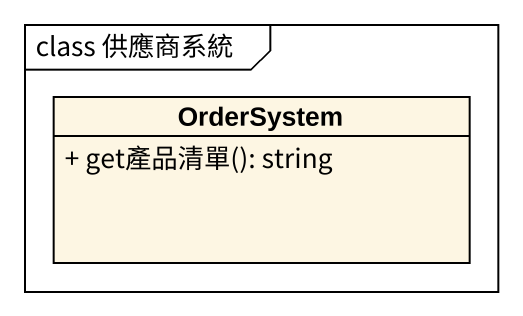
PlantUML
@startuml
mainframe class 供應商系統
hide circle
hide empty members
skinparam classAttributeIconSize 0
class OrderSystem {
  + get產品清單(): string
}
@enduml
